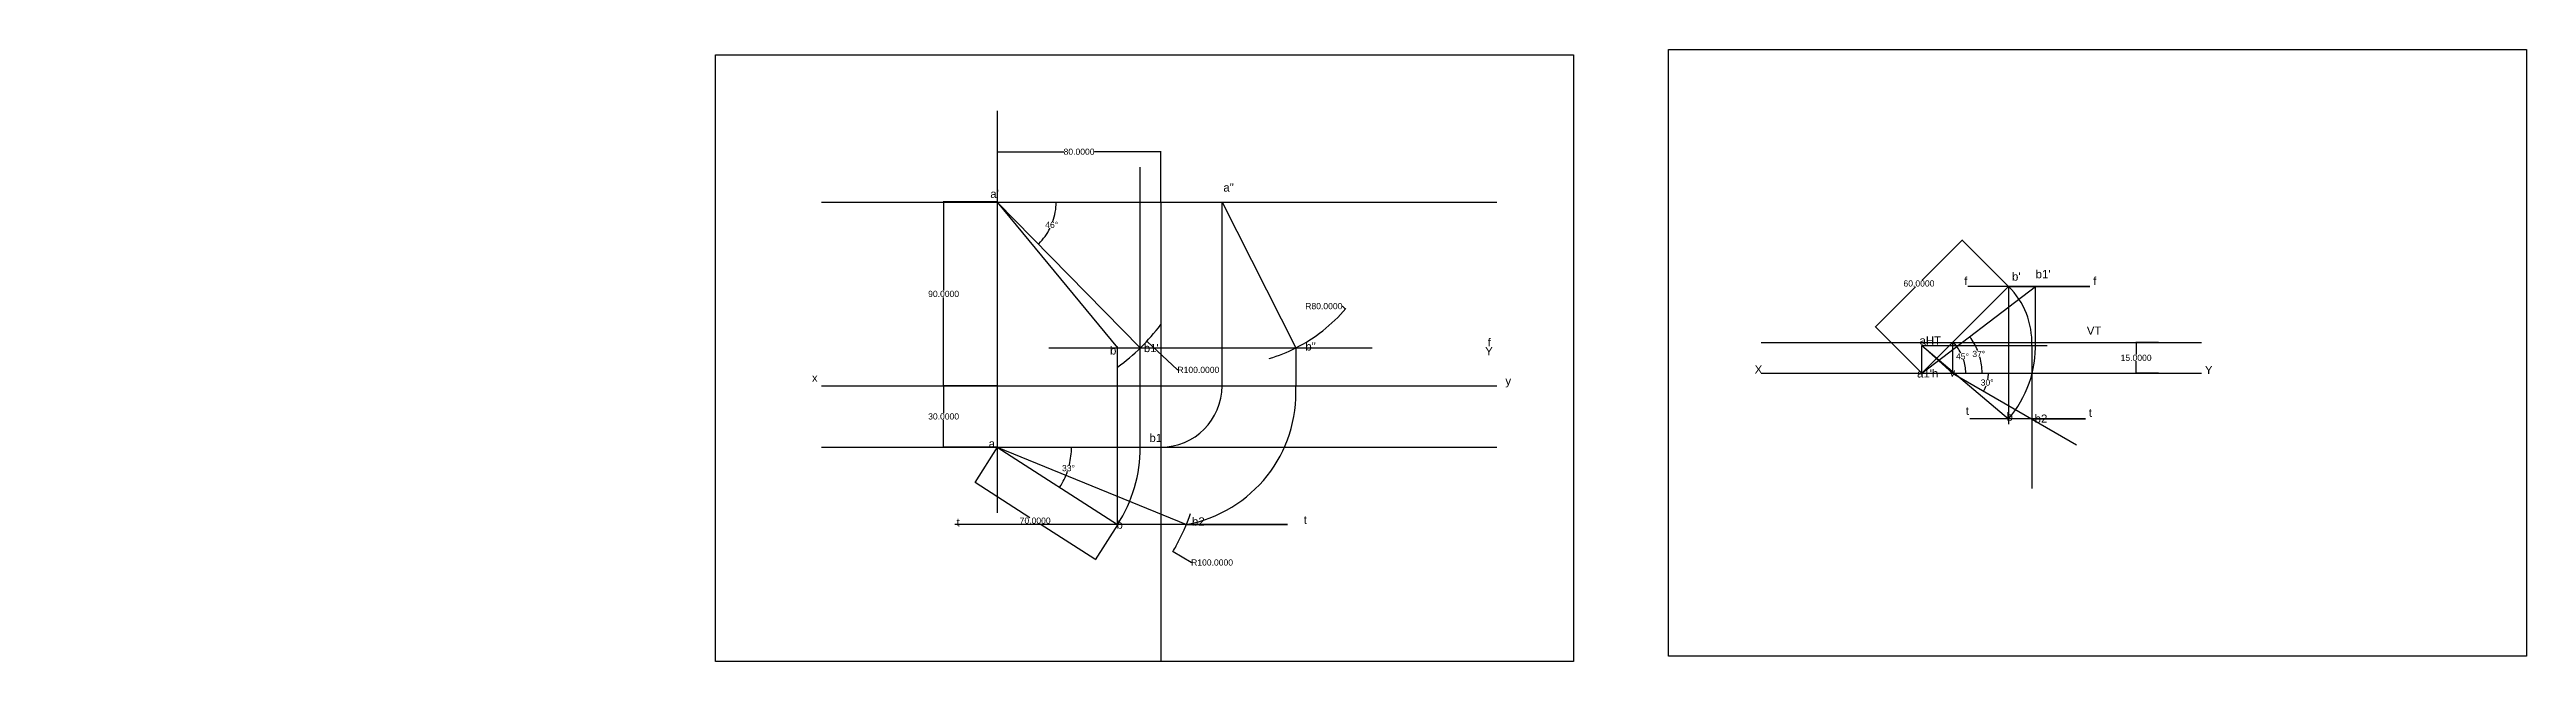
# Model space of a CAD drawing. Header units: inches. Extents: x -2093 to -881, y 168 to 468.
import ezdxf

# ---------------------------------------------------------------- set-up
doc = ezdxf.new("R2010")
doc.units = ezdxf.units.IN
doc.header["$MEASUREMENT"] = 0
doc.header["$PDMODE"] = 3
doc.header["$PDSIZE"] = 5
doc.styles.get("Standard").update_dxf_attribs({"font": 'arial.ttf'})
doc.dimstyles.new('Copy of Standard', dxfattribs={"dimtxt": 3, "dimasz": 0.18, "dimexe": 0.18, "dimexo": 0.0625, "dimgap": 0.09, "dimtad": 0, "dimtih": 1, "dimtoh": 1, "dimdec": 4, "dimzin": 0, "dimdsep": 46, "dimtxsty": 'Standard', "dimcen": 0.09, "dimadec": 0, "dimazin": 0, "dimtfac": 1, "dimtdec": 4, "dimtofl": 0, "dimtmove": 0, "dimatfit": 3, "dimfxl": 1, "dimtolj": 1, "dimtzin": 0, "dimarcsym": 0})

# ---------------------------------------------------------------- blocks, each defined once
blk = doc.blocks.new('*D5')
at = {"color": 0, "lineweight": -2, "transparency": 16777216}
for p, q in [((-1629.1, 393.1), (-1655.5, 393.1)), ((-1655.3, 392.9), (-1655.3, 349.7)), ((-1655.3, 303.2), (-1655.3, 346.4)), ((-1629.1, 303.1), (-1655.5, 303.1))]:
    blk.add_line(p, q, dxfattribs=at)
at = {"color": 0, "transparency": 16777216}
for points in [[(-1655.4, 392.9), (-1655.3, 392.9), (-1655.3, 393.1)], [(-1655.4, 303.2), (-1655.3, 303.2), (-1655.3, 303.1)]]:
    blk.add_solid(points, dxfattribs=at)
at = {"layer": 'Defpoints', "color": 0, "transparency": 16777216}
for p in [(-1629, 393.1), (-1655.3, 303.1), (-1629, 303.1)]:
    blk.add_point(p, dxfattribs=at)
at = {"color": 0, "transparency": 16777216, "insert": (-1655.3, 348.1), "char_height": 3, "attachment_point": 5}
blk.add_mtext('\\A1;90.0000', dxfattribs=at)
blk = doc.blocks.new('*D6')
at = {"color": 0, "lineweight": -2, "transparency": 16777216}
for p, q in [((-1629.1, 303.1), (-1655.5, 303.1)), ((-1655.3, 302.9), (-1655.3, 289.7)), ((-1655.3, 273.2), (-1655.3, 286.4)), ((-1629.1, 273.1), (-1655.5, 273.1))]:
    blk.add_line(p, q, dxfattribs=at)
at = {"color": 0, "transparency": 16777216}
for points in [[(-1655.4, 302.9), (-1655.3, 302.9), (-1655.3, 303.1)], [(-1655.4, 273.2), (-1655.3, 273.2), (-1655.3, 273.1)]]:
    blk.add_solid(points, dxfattribs=at)
at = {"layer": 'Defpoints', "color": 0, "transparency": 16777216}
for p in [(-1629, 303.1), (-1655.3, 273.1), (-1629, 273.1)]:
    blk.add_point(p, dxfattribs=at)
at = {"color": 0, "transparency": 16777216, "insert": (-1655.3, 288.1), "char_height": 3, "attachment_point": 5}
blk.add_mtext('\\A1;30.0000', dxfattribs=at)
blk = doc.blocks.new('*D7')
at = {"color": 0, "lineweight": -2, "transparency": 16777216}
for p, q in [((-1629, 393.1), (-1629, 417.9)), ((-1628.8, 417.7), (-1596.5, 417.7)), ((-1549.2, 417.7), (-1581.5, 417.7)), ((-1549, 393.1), (-1549, 417.9))]:
    blk.add_line(p, q, dxfattribs=at)
at = {"color": 0, "transparency": 16777216}
for points in [[(-1628.8, 417.7), (-1628.8, 417.7), (-1629, 417.7)], [(-1549.2, 417.7), (-1549.2, 417.7), (-1549, 417.7)]]:
    blk.add_solid(points, dxfattribs=at)
at = {"layer": 'Defpoints', "color": 0, "transparency": 16777216}
for p in [(-1549, 417.7), (-1629, 393.1), (-1549, 393.1)]:
    blk.add_point(p, dxfattribs=at)
at = {"color": 0, "transparency": 16777216, "insert": (-1589, 417.7), "char_height": 3, "attachment_point": 5}
blk.add_mtext('\\A1;80.0000', dxfattribs=at)
blk = doc.blocks.new('*D8')
at = {"color": 0, "lineweight": -2, "transparency": 16777216}
for p, q in [((-1629.1, 273), (-1640.1, 255.8)), ((-1639.8, 255.9), (-1613.1, 238.7)), ((-1581.3, 218.2), (-1608, 235.4)), ((-1570.2, 235.1), (-1581.2, 218))]:
    blk.add_line(p, q, dxfattribs=at)
at = {"color": 0, "transparency": 16777216}
for points in [[(-1639.8, 255.9), (-1639.9, 255.9), (-1640, 256)], [(-1581.2, 218.3), (-1581.3, 218.2), (-1581.1, 218.1)]]:
    blk.add_solid(points, dxfattribs=at)
at = {"layer": 'Defpoints', "color": 0, "transparency": 16777216}
for p in [(-1629, 273.1), (-1570.1, 235.2), (-1581.1, 218.1)]:
    blk.add_point(p, dxfattribs=at)
at = {"color": 0, "transparency": 16777216, "insert": (-1610.5, 237.1), "char_height": 3, "attachment_point": 5}
blk.add_mtext('\\A1;70.0000', dxfattribs=at)
blk = doc.blocks.new('*D10')
at = {"color": 0, "lineweight": -2, "transparency": 16777216}
for p, q in [((-1629.1, 273.1), (-1628.9, 273.1)), ((-1629, 273), (-1629, 273.1)), ((-1534.2, 216.6), (-1542.9, 221.8)), ((-1534, 216.6), (-1534.2, 216.6))]:
    blk.add_line(p, q, dxfattribs=at)
blk.add_arc((-1629, 273.1), 100, 329.144, 331.0853, dxfattribs=at)
at = {"color": 0, "transparency": 16777216}
blk.add_solid([(-1542.9, 221.9), (-1542.9, 221.8), (-1543.1, 221.9)], dxfattribs=at)
at = {"layer": 'Defpoints', "color": 0, "transparency": 16777216}
for p in [(-1629, 273.1), (-1543.1, 221.9)]:
    blk.add_point(p, dxfattribs=at)
at = {"color": 0, "transparency": 16777216, "insert": (-1523.9, 216.6), "char_height": 3, "attachment_point": 5}
blk.add_mtext('\\A1;R100.0000', dxfattribs=at)
blk = doc.blocks.new('*D11')
at = {"color": 0, "lineweight": -2, "transparency": 16777216}
for p, q in [((-1460.3, 342.1), (-1460.1, 342.1)), ((-1460.1, 342.1), (-1458.7, 340.8))]:
    blk.add_line(p, q, dxfattribs=at)
blk.add_arc((-1519, 393.1), 80, 296.833, 319.2569, dxfattribs=at)
at = {"color": 0, "transparency": 16777216}
blk.add_solid([(-1458.6, 340.8), (-1458.7, 340.8), (-1458.5, 340.7)], dxfattribs=at)
at = {"layer": 'Defpoints', "color": 0, "transparency": 16777216}
for p in [(-1519, 393.1), (-1458.5, 340.7)]:
    blk.add_point(p, dxfattribs=at)
at = {"color": 0, "transparency": 16777216, "insert": (-1469.2, 342.1), "char_height": 3, "attachment_point": 5}
blk.add_mtext('\\A1;R80.0000', dxfattribs=at)
blk = doc.blocks.new('*D12')
at = {"color": 0, "lineweight": -2, "transparency": 16777216}
for p, q in [((-1629.1, 393.1), (-1628.9, 393.1)), ((-1629, 393), (-1629, 393.1)), ((-1540.8, 310.9), (-1555.7, 324.8)), ((-1540.6, 310.9), (-1540.8, 310.9))]:
    blk.add_line(p, q, dxfattribs=at)
at = {"color": 0, "transparency": 16777216}
blk.add_solid([(-1555.7, 324.8), (-1555.7, 324.8), (-1555.8, 324.9)], dxfattribs=at)
at = {"layer": 'Defpoints', "color": 0, "transparency": 16777216}
for p in [(-1629, 393.1), (-1555.8, 324.9)]:
    blk.add_point(p, dxfattribs=at)
at = {"color": 0, "transparency": 16777216, "insert": (-1530.6, 310.9), "char_height": 3, "attachment_point": 5}
blk.add_mtext('\\A1;R100.0000', dxfattribs=at)
blk = doc.blocks.new('*D13')
at = {"color": 0, "lineweight": -2, "transparency": 16777216}
for start, end in [(340.6677, 359.6423), (314.7847, 333.6694)]:
    blk.add_arc((-1629, 393.1), 28.8, start, end, dxfattribs=at)
at = {"color": 0, "transparency": 16777216}
for points in [[(-1600.2, 392.9), (-1600.2, 392.9), (-1600.2, 393.1)], [(-1608.7, 372.6), (-1608.7, 372.6), (-1608.8, 372.5)]]:
    blk.add_solid(points, dxfattribs=at)
at = {"layer": 'Defpoints', "color": 0, "transparency": 16777216}
for p in [(-1715.1, 393.1), (-1629, 393.1), (-1384.6, 393.1), (-1604.2, 378.5), (-1559, 321.6)]:
    blk.add_point(p, dxfattribs=at)
at = {"color": 0, "transparency": 16777216, "insert": (-1602.4, 381.9), "char_height": 3, "attachment_point": 5}
blk.add_mtext('\\A1;46°', dxfattribs=at)
blk = doc.blocks.new('*D14')
at = {"color": 0, "lineweight": -2, "transparency": 16777216}
for start, end in [(346.2836, 359.7159), (327.5469, 340.9427)]:
    blk.add_arc((-1629, 273.1), 36.3, start, end, dxfattribs=at)
at = {"color": 0, "transparency": 16777216}
for points in [[(-1592.7, 272.9), (-1592.7, 272.9), (-1592.7, 273.1)], [(-1598.4, 253.6), (-1598.4, 253.6), (-1598.5, 253.4)]]:
    blk.add_solid(points, dxfattribs=at)
at = {"layer": 'Defpoints', "color": 0, "transparency": 16777216}
for p in [(-1715.1, 273.1), (-1629, 273.1), (-1384.6, 273.1), (-1595.3, 259.6), (-1570.1, 235.2)]:
    blk.add_point(p, dxfattribs=at)
at = {"color": 0, "transparency": 16777216, "insert": (-1594.2, 262.8), "char_height": 3, "attachment_point": 5}
blk.add_mtext('\\A1;33°', dxfattribs=at)
blk = doc.blocks.new('*D15')
at = {"color": 0, "lineweight": -2, "transparency": 16777216}
for p, q in [((-1156.9, 374.3), (-1176.3, 354.8)), ((-1134, 351.8), (-1156.9, 374.6)), ((-1199, 332.1), (-1179.6, 351.6)), ((-1176.5, 309.3), (-1199.3, 332.1))]:
    blk.add_line(p, q, dxfattribs=at)
at = {"color": 0, "transparency": 16777216}
for points in [[(-1156.9, 374.3), (-1156.8, 374.3), (-1156.7, 374.4)], [(-1199, 332.2), (-1199, 332.1), (-1199.2, 332)]]:
    blk.add_solid(points, dxfattribs=at)
at = {"layer": 'Defpoints', "color": 0, "transparency": 16777216}
for p in [(-1156.7, 374.4), (-1134, 351.7), (-1176.4, 309.3)]:
    blk.add_point(p, dxfattribs=at)
at = {"color": 0, "transparency": 16777216, "insert": (-1177.9, 353.2), "char_height": 3, "attachment_point": 5}
blk.add_mtext('\\A1;60.0000', dxfattribs=at)
blk = doc.blocks.new('*D16')
at = {"color": 0, "lineweight": -2, "transparency": 16777216}
for p, q in [((-1060.6, 324.3), (-1071.8, 324.3)), ((-1071.6, 324.1), (-1071.6, 318.4)), ((-1060.6, 309.3), (-1071.8, 309.3)), ((-1071.6, 309.5), (-1071.6, 315.2))]:
    blk.add_line(p, q, dxfattribs=at)
at = {"color": 0, "transparency": 16777216}
for points in [[(-1071.7, 324.1), (-1071.6, 324.1), (-1071.6, 324.3)], [(-1071.7, 309.5), (-1071.6, 309.5), (-1071.6, 309.3)]]:
    blk.add_solid(points, dxfattribs=at)
at = {"layer": 'Defpoints', "color": 0, "transparency": 16777216}
for p in [(-1060.6, 324.3), (-1071.6, 309.3), (-1060.6, 309.3)]:
    blk.add_point(p, dxfattribs=at)
at = {"color": 0, "transparency": 16777216, "insert": (-1071.6, 316.8), "char_height": 3, "attachment_point": 5}
blk.add_mtext('\\A1;15.0000', dxfattribs=at)
blk = doc.blocks.new('*D17')
at = {"color": 0, "lineweight": -2, "transparency": 16777216}
for start, end in [(27.2608, 44.5189), (0.4811, 17.8981)]:
    blk.add_arc((-1176.4, 309.3), 21.4, start, end, dxfattribs=at)
at = {"color": 0, "transparency": 16777216}
for points in [[(-1161.2, 324.3), (-1161.1, 324.3), (-1161.3, 324.4)], [(-1155, 309.5), (-1155, 309.5), (-1155, 309.3)]]:
    blk.add_solid(points, dxfattribs=at)
at = {"layer": 'Defpoints', "color": 0, "transparency": 16777216}
for p in [(-1134, 351.7), (-1255.1, 309.3), (-1176.4, 309.3), (-1155.7, 314.8), (-1039.5, 309.3)]:
    blk.add_point(p, dxfattribs=at)
at = {"color": 0, "transparency": 16777216, "insert": (-1156.6, 317.5), "char_height": 3, "attachment_point": 5}
blk.add_mtext('\\A1;45°', dxfattribs=at)
blk = doc.blocks.new('*D18')
at = {"color": 0, "lineweight": -2, "transparency": 16777216}
for start, end in [(22.0513, 37.0002), (0.351, 15.3659)]:
    blk.add_arc((-1176.4, 309.3), 29.4, start, end, dxfattribs=at)
at = {"color": 0, "transparency": 16777216}
for points in [[(-1153, 326.9), (-1152.9, 327), (-1153.1, 327.1)], [(-1147, 309.5), (-1147.1, 309.5), (-1147, 309.3)]]:
    blk.add_solid(points, dxfattribs=at)
at = {"layer": 'Defpoints', "color": 0, "transparency": 16777216}
for p in [(-1120.8, 351.7), (-1147.7, 315.6), (-1255.1, 309.3), (-1176.4, 309.3), (-1039.5, 309.3)]:
    blk.add_point(p, dxfattribs=at)
at = {"color": 0, "transparency": 16777216, "insert": (-1148.6, 318.7), "char_height": 3, "attachment_point": 5}
blk.add_mtext('\\A1;37°', dxfattribs=at)
blk = doc.blocks.new('*D19')
at = {"color": 0, "lineweight": -2, "transparency": 16777216}
for start, end in [(330.5878, 339.4323), (350.4258, 359.4122)]:
    blk.add_arc((-1161.4, 309.3), 17.5, start, end, dxfattribs=at)
at = {"color": 0, "transparency": 16777216}
for points in [[(-1143.9, 309.1), (-1143.9, 309.1), (-1143.9, 309.3)], [(-1146.1, 300.7), (-1146.2, 300.7), (-1146.2, 300.5)]]:
    blk.add_solid(points, dxfattribs=at)
at = {"layer": 'Defpoints', "color": 0, "transparency": 16777216}
for p in [(-1255.1, 309.3), (-1161.4, 309.3), (-1144.9, 303.3), (-1039.5, 309.3), (-1100.8, 274.3)]:
    blk.add_point(p, dxfattribs=at)
at = {"color": 0, "transparency": 16777216, "insert": (-1144.5, 304.7), "char_height": 3, "attachment_point": 5}
blk.add_mtext('\\A1;30°', dxfattribs=at)

msp = doc.modelspace()

# ---------------------------------------------------------------- linework, layer by layer
for p, q in [((-1629.02319, 437.7276), (-1629.02319, 240.9688)), ((-1559.02319, 303.05075), (-1559.02319, 410.08861)), ((-1715.06626, 393.05075), (-1384.58699, 393.05075)), ((-1629.02319, 393.05075), (-1559.02319, 321.63647)), ((-1629.02319, 393.05075), (-1570.14198, 321.63647)), ((-1549.02319, 393.05075), (-1549.02319, 168.16747)), ((-1519.02319, 303.05075), (-1519.02319, 393.05075)), ((-1519.02319, 393.05075), (-1482.96768, 321.63647)), ((-1176.4259, 309.28459), (-1133.9995, 351.711)), ((-1176.4259, 309.28459), (-1120.83634, 351.711)), ((-1094.18049, 351.711), (-1153.94606, 351.711)), ((-1133.9995, 351.711), (-1134.06623, 284.40383)), ((-1133.9995, 351.711), (-1094.18049, 351.711)), ((-1120.83634, 324.28459), (-1120.83634, 351.711)), ((-1603.73591, 321.63647), (-1445.61303, 321.63647)), ((-1570.14198, 235.19572), (-1570.14198, 321.63647)), ((-1482.96768, 321.63647), (-1482.96768, 303.05075)), ((-1255.11838, 324.28459), (-1039.53186, 324.28459)), ((-1161.4259, 309.28459), (-1176.4259, 322.92553)), ((-1176.4259, 309.28459), (-1176.4259, 322.92553)), ((-1176.4259, 322.92553), (-1115.10407, 322.92553)), ((-1176.4259, 322.92553), (-1134.06375, 286.90478)), ((-1161.4259, 324.28459), (-1161.4259, 309.28459)), ((-1122.66292, 322.92553), (-1122.66292, 252.82413)), ((-1255.11838, 309.28459), (-1039.53186, 309.28459)), ((-1161.4259, 309.28459), (-1100.75268, 274.25489)), ((-1715.06626, 303.05075), (-1384.58699, 303.05075)), ((-1559.02319, 273.05075), (-1559.02319, 303.05075)), ((-1096.43579, 286.90478), (-1153.0682, 286.90478)), ((-1134.06375, 286.90478), (-1134.06375, 286.90478)), ((-1122.66292, 286.90478), (-1096.43579, 286.90478)), ((-1715.06626, 273.05075), (-1384.58699, 273.05075)), ((-1629.02319, 273.05075), (-1570.14198, 235.19572)), ((-1629.02319, 273.05075), (-1536.46512, 235.19572)), ((-1486.91378, 235.19572), (-1649.85902, 235.19572)), ((-1536.46512, 235.19572), (-1486.91378, 235.19572)), ((-1540.5283, 226.48194), (-1540.26459, 226.98654))]:
    msp.add_line(p, q)
for points in [[(-1766.93694, 465.16747), (-1346.93694, 465.16747), (-1346.93694, 168.16747), (-1766.93694, 168.16747)], [(-1300.54179, 467.73266), (-880.54179, 467.73266), (-880.54179, 170.73266), (-1300.54179, 170.73266)]]:
    msp.add_lwpolyline(points, close=True)
for centre, radius, start, end in [((-1161.4259, 324.28459), 38.7868, 357.99197657, 45), ((-1629.02319, 393.05075), 100, 306.07275599, 323.13010235), ((-1519.02319, 393.05075), 80, 286.80471019, 296.78821318), ((-1176.4259, 322.92553), 55.60617, 319.62532313, 1.40050291), ((-1549.02319, 303.05075), 30, 270, 0), ((-1548.42667, 299.64272), 65.54765, 280.51461852, 2.98033159), ((-1629.02319, 273.05075), 70, 327.26283038, 0), ((-1629.02319, 273.05075), 100, 331.12113522, 341.10040039)]:
    msp.add_arc(centre, radius, start, end)

# ---------------------------------------------------------------- texts
for s, p in [('a"', (-1518.38102, 398.21406)), ("a'", (-1632.44977, 395.06988)), ('f', (-1155.71068, 352.42343)), ("b'", (-1132.34932, 354.58922)), ("b1'", (-1120.78905, 355.79244)), ('f', (-1092.6109, 352.42343)), ('VT', (-1095.74181, 328.11839)), ("b'", (-1573.84203, 318.43056)), ("b1'", (-1557.32173, 319.60962)), ('b"', (-1478.26029, 320.39567)), ('Y', (-1390.23752, 318.04115)), ('f', (-1388.97199, 322.36078)), ('aHT', (-1177.62702, 323.30551)), ('x', (-1719.77137, 305.0678)), ('y', (-1380.3185, 303.49572)), ('X', (-1258.30804, 309.10752)), ("a1'h", (-1178.83121, 307.18237)), ('v', (-1162.93585, 307.66366)), ('Y', (-1037.94048, 308.86687)), ('t', (-1154.98817, 288.89343)), ('t', (-1094.77845, 287.93085)), ('b1', (-1554.56835, 275.59114)), ('b', (-1134.99854, 286.0057)), ('b2', (-1121.27072, 285.04313)), ('a', (-1633.23645, 272.83999)), ('t', (-1648.97007, 234.32382)), ('b', (-1570.69531, 233.14475)), ('b2', (-1533.7213, 234.71684)), ('t', (-1479.04697, 235.50289))]:
    msp.add_text(s, height=4).set_placement(p)
at = {"insert": (-2092.93425, 466.31807), "char_height": 0.2, "attachment_point": 1}
msp.add_mtext_dynamic_manual_height_columns('x', width=7.6008119, gutter_width=1, heights=[0], dxfattribs=at)

# ---------------------------------------------------------------- dimensions: what is measured, and where the dimension line sits
dim = msp.add_linear_dim(base=(-1549.02319, 417.70647), p1=(-1629.02319, 393.05075), p2=(-1549.02319, 393.05075), dimstyle='Copy of Standard')
dim.commit()
dim.dimension.update_dxf_attribs({"geometry": '*D7', "text_midpoint": (-1589.02319, 417.70647)})
for base, line1, line2, picture, middle in [((-1604.15264, 378.46979), ((-1629.02319, 393.05075), (-1559.02319, 321.63647)), ((-1715.06626, 393.05075), (-1384.58699, 393.05075)), '*D13', (-1602.44357, 381.88508)), ((-1155.71756, 314.83338), ((-1255.11838, 309.28459), (-1039.53186, 309.28459)), ((-1176.4259, 309.28459), (-1133.9995, 351.711)), '*D17', (-1156.61898, 317.48889)), ((-1147.7337, 315.61944), ((-1255.11838, 309.28459), (-1039.53186, 309.28459)), ((-1176.4259, 309.28459), (-1120.83634, 351.711)), '*D18', (-1148.58982, 318.69337)), ((-1144.9398, 303.28415), ((-1161.4259, 309.28459), (-1100.75268, 274.25489)), ((-1255.11838, 309.28459), (-1039.53186, 309.28459)), '*D19', (-1144.47957, 304.74384)), ((-1595.32107, 259.55396), ((-1715.06626, 273.05075), (-1384.58699, 273.05075)), ((-1629.02319, 273.05075), (-1570.14198, 235.19572)), '*D14', (-1594.19043, 262.81966))]:
    dim = msp.add_angular_dim_2l(base=base, line1=line1, line2=line2, dimstyle='Copy of Standard')
    dim.commit()
    dim.dimension.update_dxf_attribs({"geometry": picture, "text_midpoint": middle})
for base, p1, p2, picture, middle in [((-1655.33102, 303.05075), (-1629.02319, 393.05075), (-1629.02319, 303.05075), '*D5', (-1655.33102, 348.05075)), ((-1071.64862, 309.28459), (-1060.58582, 324.28459), (-1060.58582, 309.28459), '*D16', (-1071.64862, 316.78459)), ((-1655.33102, 273.05075), (-1629.02319, 303.05075), (-1629.02319, 273.05075), '*D6', (-1655.33102, 288.05075))]:
    dim = msp.add_linear_dim(base=base, p1=p1, p2=p2, angle=90, dimstyle='Copy of Standard')
    dim.commit()
    dim.dimension.update_dxf_attribs({"geometry": picture, "text_midpoint": middle})
for center, mpoint, picture, middle in [((-1629.02319, 393.05075), (-1555.8448, 324.89708), '*D12', (-1530.56125, 310.90363)), ((-1519.02319, 393.05075), (-1458.52936, 340.701), '*D11', (-1469.20433, 342.07)), ((-1629.02319, 273.05075), (-1543.08511, 221.91715), '*D10', (-1523.93303, 216.62537))]:
    dim = msp.add_radius_dim(center=center, mpoint=mpoint, dimstyle='Copy of Standard')
    dim.commit()
    dim.dimension.update_dxf_attribs({"geometry": picture, "text_midpoint": middle, "dimtype": 164})
for p1, p2, distance, picture, middle in [((-1176.4259, 309.28459), (-1133.9995, 351.711), 32.13685, '*D15', (-1177.93689, 353.22198)), ((-1629.02319, 273.05075), (-1570.14198, 235.19572), -20.27157, '*D8', (-1610.54517, 237.0716))]:
    dim = msp.add_aligned_dim(p1=p1, p2=p2, distance=distance, dimstyle='Copy of Standard')
    dim.commit()
    dim.dimension.update_dxf_attribs({"geometry": picture, "text_midpoint": middle})

doc.saveas('drawing.dxf')
